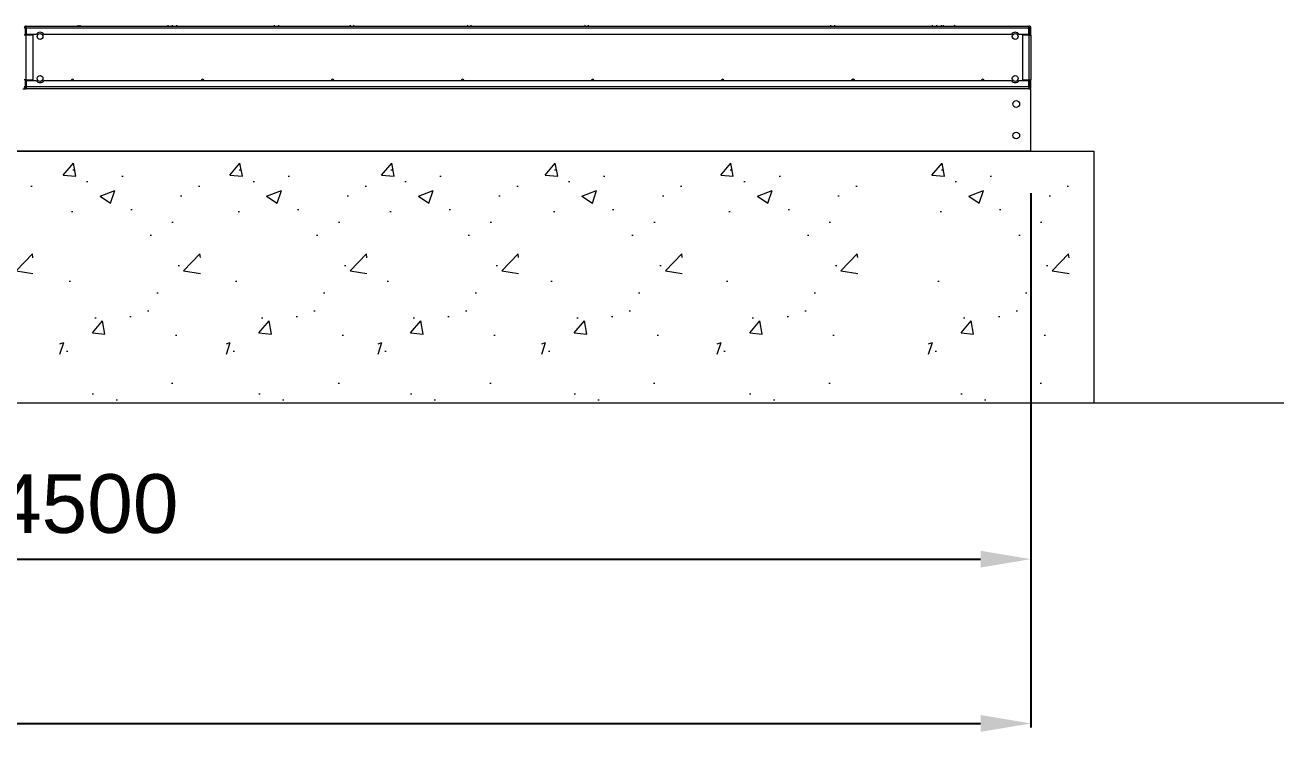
# Model space of a CAD drawing. Header units: millimetres. Extents: x -17070 to 49442, y -291348 to 30929.
# Drawn here: x 32730 to 35731, y 16185 to 17869 of the extents above; entities that cross this region are included whole.
import ezdxf

# ---------------------------------------------------------------- set-up
doc = ezdxf.new("R2010")
doc.units = ezdxf.units.MM
doc.layers.add('냉각탑_기초', color=23, linetype='Continuous')
doc.styles.get("Standard").update_dxf_attribs({"font": 'arial.ttf'})
doc.dimstyles.new('1.40', dxfattribs={"dimscale": 20, "dimtxt": 1.5, "dimasz": 1, "dimexe": 0.5, "dimexo": 0.5, "dimgap": 0.5, "dimtad": 1, "dimdec": 0, "dimzin": 0, "dimdsep": 46, "dimtxsty": 'Standard', "dimcen": 0, "dimclrd": 2, "dimclre": 2, "dimclrt": 3, "dimadec": 0, "dimazin": 0, "dimtfac": 1, "dimtdec": 0, "dimtmove": 0, "dimatfit": 0, "dimfxl": 1, "dimtolj": 1, "dimtzin": 0, "dimlwd": -1, "dimlwe": -1, "dimarcsym": 0})

# ---------------------------------------------------------------- blocks, each defined once
blk = doc.blocks.new('*D304')
at = {"color": 2, "transparency": 16777216}
for p, q in [((30627.7, 17620.4), (30627.7, 16586.1)), ((35127.7, 17468.5), (35127.7, 16586.1)), ((30747.7, 16596.1), (35007.7, 16596.1))]:
    blk.add_line(p, q, dxfattribs=at)
for points in [[(30747.7, 16616.1), (30747.7, 16576.1), (30627.7, 16596.1)], [(35007.7, 16616.1), (35007.7, 16576.1), (35127.7, 16596.1)]]:
    blk.add_solid(points, dxfattribs=at)
at = {"layer": 'Defpoints', "color": 0, "transparency": 16777216}
for p in [(30627.7, 17720.4), (35127.7, 17568.5), (35127.7, 16596.1)]:
    blk.add_point(p, dxfattribs=at)
at = {"color": 3, "lineweight": 5, "transparency": 16777216, "insert": (32877.7, 16727.6), "char_height": 140, "attachment_point": 5}
blk.add_mtext('\\A1;4500', dxfattribs=at)
blk = doc.blocks.new('*D307')
at = {"color": 2, "transparency": 16777216}
for p, q in [((29627.7, 17468.5), (29627.7, 16194.5)), ((35127.7, 17468.5), (35127.7, 16194.5)), ((29747.7, 16204.5), (35007.7, 16204.5))]:
    blk.add_line(p, q, dxfattribs=at)
for points in [[(29747.7, 16224.5), (29747.7, 16184.5), (29627.7, 16204.5)], [(35007.7, 16224.5), (35007.7, 16184.5), (35127.7, 16204.5)]]:
    blk.add_solid(points, dxfattribs=at)
at = {"layer": 'Defpoints', "color": 0, "transparency": 16777216}
for p in [(29627.7, 17568.5), (35127.7, 17568.5), (35127.7, 16204.5)]:
    blk.add_point(p, dxfattribs=at)
at = {"color": 3, "lineweight": 5, "transparency": 16777216, "insert": (32377.7, 16336), "char_height": 140, "attachment_point": 5}
blk.add_mtext('\\A1;5500', dxfattribs=at)
blk = doc.blocks.new('1')
at = {"color": 7, "lineweight": 20, "ltscale": 0.001778}
for p, q in [((32730.9, 17862.2), (32727.7, 17862.2)), ((35127.7, 17862.2), (35124.5, 17862.2)), ((32730.9, 17721.6), (32727.7, 17721.6)), ((35127.7, 17721.6), (35124.5, 17721.6))]:
    blk.add_line(p, q, dxfattribs=at)
at = {"color": 7, "lineweight": 20, "ltscale": 0.000833333}
for p, q in [((32732.4, 17862.2), (32730.9, 17862.2)), ((35123, 17862.2), (35124.5, 17862.2)), ((32732.4, 17721.6), (32730.9, 17721.6)), ((35123, 17721.6), (35124.5, 17721.6))]:
    blk.add_line(p, q, dxfattribs=at)
at = {"color": 7, "lineweight": 20, "ltscale": 0.009611}
for p, q in [((32730.9, 17844.9), (32730.9, 17862.2)), ((35123, 17844.9), (35123, 17862.2)), ((35124.5, 17862.2), (35124.5, 17844.9)), ((35127.7, 17844.9), (35127.7, 17862.2)), ((32730.9, 17721.6), (32730.9, 17738.9)), ((35123, 17721.6), (35123, 17738.9)), ((35124.5, 17738.9), (35124.5, 17721.6)), ((35127.7, 17721.6), (35127.7, 17738.9))]:
    blk.add_line(p, q, dxfattribs=at)
at = {"color": 7, "lineweight": 20}
for p, q in [((32732.4, 17866.9), (35123, 17866.9)), ((32732.4, 17862.2), (35123, 17862.2)), ((35081.6, 17846.9), (32773.9, 17846.9)), ((32773.9, 17736.9), (35081.6, 17736.9)), ((35123, 17721.6), (32732.4, 17721.6)), ((35123, 17716.9), (32732.4, 17716.9))]:
    blk.add_line(p, q, dxfattribs=at)
at = {"color": 7, "lineweight": 20, "ltscale": 0.002611}
for p, q in [((32732.4, 17862.2), (32732.4, 17866.9)), ((35123, 17862.2), (35123, 17866.9)), ((32732.4, 17844.9), (32727.7, 17844.9)), ((35123, 17844.9), (35127.7, 17844.9)), ((32732.4, 17738.9), (32727.7, 17738.9)), ((35123, 17738.9), (35127.7, 17738.9)), ((32732.4, 17721.6), (32732.4, 17716.9)), ((35123, 17721.6), (35123, 17716.9))]:
    blk.add_line(p, q, dxfattribs=at)
at = {"color": 7, "lineweight": 20, "ltscale": 0.0085}
for p, q in [((32732.4, 17862.2), (32732.4, 17846.9)), ((35123, 17846.9), (35123, 17862.2)), ((32747.7, 17844.9), (32732.4, 17844.9)), ((35123, 17844.9), (35107.7, 17844.9)), ((32732.4, 17738.9), (32747.7, 17738.9)), ((32732.4, 17736.9), (32732.4, 17721.6)), ((35107.7, 17738.9), (35123, 17738.9)), ((35123, 17721.6), (35123, 17736.9))]:
    blk.add_line(p, q, dxfattribs=at)
at = {"color": 7, "lineweight": 20, "ltscale": 0.001111}
for p, q in [((32855.2, 17868.9), (32855.2, 17866.9)), ((32859.9, 17868.9), (32859.9, 17866.9)), ((33069.9, 17868.9), (33069.9, 17866.9)), ((33081.2, 17866.9), (33081.2, 17868.9)), ((33091.2, 17866.9), (33091.2, 17868.9)), ((33324.2, 17866.9), (33324.2, 17868.9)), ((33334.2, 17866.9), (33334.2, 17868.9)), ((34650.2, 17866.9), (34650.2, 17868.9)), ((34660.2, 17866.9), (34660.2, 17868.9)), ((34893.2, 17866.9), (34893.2, 17868.9)), ((34903.2, 17866.9), (34903.2, 17868.9)), ((34914.5, 17866.9), (34914.5, 17868.9)), ((34919.2, 17866.9), (34919.2, 17868.9)), ((32732.4, 17846.9), (32732.4, 17844.9)), ((32732.4, 17738.9), (32732.4, 17736.9))]:
    blk.add_line(p, q, dxfattribs=at)
at = {"color": 7, "lineweight": 20, "ltscale": 0.002427}
blk.add_line((34943, 17866.9), (34946.8, 17868.9), dxfattribs=at)
at = {"color": 7, "lineweight": 20, "ltscale": 0.013411}
for p, q in [((32756.6, 17846.9), (32732.4, 17846.9)), ((35123, 17846.9), (35098.9, 17846.9)), ((32732.4, 17736.9), (32756.6, 17736.9)), ((35098.9, 17736.9), (35123, 17736.9))]:
    blk.add_line(p, q, dxfattribs=at)
at = {"color": 7, "lineweight": 20, "ltscale": 0.058889}
for p, q in [((32732.4, 17738.9), (32732.4, 17844.9)), ((32747.7, 17844.9), (32747.7, 17738.9)), ((35107.7, 17844.9), (35107.7, 17738.9)), ((35123, 17844.9), (35123, 17738.9)), ((35127.7, 17844.9), (35127.7, 17738.9))]:
    blk.add_line(p, q, dxfattribs=at)
at = {"color": 0, "lineweight": 20}
for p, q in [((32724.2, 17716.9), (32732.4, 17716.9)), ((35123, 17716.9), (35127.7, 17716.9)), ((35127.7, 17568.5), (35127.7, 17716.9)), ((35127.7, 17568.5), (29627.7, 17568.5))]:
    blk.add_line(p, q, dxfattribs=at)
at = {"color": 7, "lineweight": 20}
for centre in [(32765.2, 17841.9), (35090.2, 17841.9), (32765.2, 17741.9), (35090.2, 17741.9)]:
    blk.add_circle(centre, 7, dxfattribs=at)
at = {"lineweight": 20}
for centre in [(35092.7, 17681), (35092.7, 17606)]:
    blk.add_circle(centre, 8, dxfattribs=at)
at = {"color": 7, "lineweight": 20}
for centre, radius, start, end in [((32732.4, 17862.2), 4.7, 90, 180), ((32732.4, 17862.2), 1.5, 90, 180), ((32798, 17862.2), 4.7, 89.7204, 90), ((33508.7, 17866.8), 4.5, 152.1892, 178.7331), ((33508.7, 17866.8), 4.5, 1.2712, 27.8108), ((33788.7, 17866.8), 4.5, 152.1892, 178.7331), ((33788.7, 17866.8), 4.5, 1.2712, 27.8108), ((34068.7, 17866.8), 4.5, 152.1892, 178.7331), ((34068.7, 17866.8), 4.5, 1.2712, 27.8108), ((35057.4, 17862.2), 4.7, 90, 90.2796), ((35123, 17862.2), 4.7, 0, 90), ((35123, 17862.2), 1.5, 0, 90), ((32765.2, 17841.9), 10, 29.9997, 150.0003), ((35090.2, 17841.9), 10, 29.9997, 150.0003), ((32765.2, 17741.9), 10, 210.0003, 329.9997), ((32842.7, 17736.9), 3, 359.999, 180.001), ((33152.7, 17736.9), 3, 359.999, 180.001), ((33462.7, 17736.9), 3, 359.999, 180.001), ((33772.7, 17736.9), 3, 359.999, 180.001), ((34082.7, 17736.9), 3, 359.999, 180.001), ((34392.7, 17736.9), 3, 359.999, 180.001), ((34702.7, 17736.9), 3, 359.999, 180.001), ((34704.7, 17736.9), 3, 359.999, 180.001), ((35012.7, 17736.9), 3, 359.999, 180.001), ((35090.2, 17741.9), 10, 210.0003, 329.9997), ((32732.4, 17721.6), 4.7, 180, 270), ((32732.4, 17721.6), 1.5, 180, 270), ((35123, 17721.6), 4.7, 270, 0), ((35123, 17721.6), 1.5, 270, 0)]:
    blk.add_arc(centre, radius, start, end, dxfattribs=at)

msp = doc.modelspace()

# ---------------------------------------------------------------- hatches: boundary and pattern name
at = {"layer": '냉각탑_기초', "lineweight": 20, "ltscale": 30}
h = msp.add_hatch(dxfattribs=at)
h.set_pattern_fill('AR-CONC', color=256, scale=50, style=0)
h.set_pattern_definition([(50, (17819.34, 1027.2), (358.63, -31.376), [37.5, -412.5]), (355, (17819.34, 1027.2), (-69.3757, 376.096), [30, -330]), (100.4514, (17849.22, 1024.6), (289.2547, 344.72), [31.87, -350.571]), (46.1842, (17819.34, 1127.2), (533.6205, -82.7595), [56.25, -618.75]), (96.6356, (17863.8, 1120.3), (467.331, 487.059), [47.805, -525.856]), (351.1842, (17819.34, 1127.2), (467.331, 487.059), [45, -495]), (21, (17869.34, 1102.2), (298.4535, -201.3094), [37.5, -412.5]), (326, (17869.34, 1102.2), (121.6577, 362.575), [30, -330]), (71.4514, (17894.2, 1085.42), (420.1113, 161.265), [31.87, -350.571]), (37.5, (17819.34, 1027.2), (6.0799, 166.4469), [0, -326, 0, -335, 0, -331.25]), (7.5, (17819.34, 1027.2), (131.5348, 197.2059), [0, -191, 0, -318.5, 0, -126.25]), (327.5, (17707.84, 1027.2), (266.9112, -11.2774), [0, -125, 0, -390, 0, -517.5]), (317.5, (17657.84, 1027.2), (291.593, 50.0525), [0, -162.5, 0, -259, 0, -367.5])])
h.paths.add_polyline_path([(32747.9, 17568.5), (32412.9, 17568.5), (32412.9, 16968.5), (32747.9, 16968.5)])
h = msp.add_hatch(dxfattribs=at)
h.set_pattern_fill('AR-CONC', color=256, scale=50, style=0)
h.set_pattern_definition([(50, (18218.97, 1027.2), (358.63, -31.376), [37.5, -412.5]), (355, (18218.97, 1027.2), (-69.3757, 376.096), [30, -330]), (100.4514, (18248.85, 1024.6), (289.2547, 344.72), [31.87, -350.571]), (46.1842, (18218.97, 1127.2), (533.6205, -82.7595), [56.25, -618.75]), (96.6356, (18263.44, 1120.3), (467.331, 487.059), [47.805, -525.856]), (351.1842, (18218.97, 1127.2), (467.331, 487.059), [45, -495]), (21, (18268.97, 1102.2), (298.4535, -201.3094), [37.5, -412.5]), (326, (18268.97, 1102.2), (121.6577, 362.575), [30, -330]), (71.4514, (18293.84, 1085.42), (420.1113, 161.265), [31.87, -350.571]), (37.5, (18218.97, 1027.2), (6.0799, 166.4469), [0, -326, 0, -335, 0, -331.25]), (7.5, (18218.97, 1027.2), (131.5348, 197.2059), [0, -191, 0, -318.5, 0, -126.25]), (327.5, (18107.47, 1027.2), (266.9112, -11.2774), [0, -125, 0, -390, 0, -517.5]), (317.5, (18057.47, 1027.2), (291.593, 50.0525), [0, -162.5, 0, -259, 0, -367.5])])
h.paths.add_polyline_path([(33147.5, 17568.5), (32812.5, 17568.5), (32812.5, 16968.5), (33147.5, 16968.5)])
h = msp.add_hatch(dxfattribs=at)
h.set_pattern_fill('AR-CONC', color=256, scale=50, style=0)
h.set_pattern_definition([(50, (18616.06, 1027.2), (358.63, -31.376), [37.5, -412.5]), (355, (18616.06, 1027.2), (-69.3757, 376.096), [30, -330]), (100.4514, (18645.94, 1024.6), (289.2547, 344.72), [31.87, -350.571]), (46.1842, (18616.06, 1127.2), (533.6205, -82.7595), [56.25, -618.75]), (96.6356, (18660.5, 1120.3), (467.331, 487.059), [47.805, -525.856]), (351.1842, (18616.06, 1127.2), (467.331, 487.059), [45, -495]), (21, (18666.06, 1102.2), (298.4535, -201.3094), [37.5, -412.5]), (326, (18666.06, 1102.2), (121.6577, 362.575), [30, -330]), (71.4514, (18690.93, 1085.42), (420.1113, 161.265), [31.87, -350.571]), (37.5, (18616.06, 1027.2), (6.0799, 166.4469), [0, -326, 0, -335, 0, -331.25]), (7.5, (18616.06, 1027.2), (131.5348, 197.2059), [0, -191, 0, -318.5, 0, -126.25]), (327.5, (18504.56, 1027.2), (266.9112, -11.2774), [0, -125, 0, -390, 0, -517.5]), (317.5, (18454.56, 1027.2), (291.593, 50.0525), [0, -162.5, 0, -259, 0, -367.5])])
h.paths.add_polyline_path([(33544.6, 17568.5), (33209.6, 17568.5), (33209.6, 16968.5), (33544.6, 16968.5)])
h = msp.add_hatch(dxfattribs=at)
h.set_pattern_fill('AR-CONC', color=256, scale=50, style=0)
h.set_pattern_definition([(50, (18977.7, 1027.2), (358.63, -31.376), [37.5, -412.5]), (355, (18977.7, 1027.2), (-69.3757, 376.096), [30, -330]), (100.4514, (19007.58, 1024.6), (289.2547, 344.72), [31.87, -350.571]), (46.1842, (18977.7, 1127.2), (533.6205, -82.7595), [56.25, -618.75]), (96.6356, (19022.16, 1120.3), (467.331, 487.059), [47.805, -525.856]), (351.1842, (18977.7, 1127.2), (467.331, 487.059), [45, -495]), (21, (19027.7, 1102.2), (298.4535, -201.3094), [37.5, -412.5]), (326, (19027.7, 1102.2), (121.6577, 362.575), [30, -330]), (71.4514, (19052.56, 1085.42), (420.1113, 161.265), [31.87, -350.571]), (37.5, (18977.69, 1027.2), (6.0799, 166.4469), [0, -326, 0, -335, 0, -331.25]), (7.5, (18977.69, 1027.2), (131.5348, 197.2059), [0, -191, 0, -318.5, 0, -126.25]), (327.5, (18866.19, 1027.2), (266.9112, -11.2774), [0, -125, 0, -390, 0, -517.5]), (317.5, (18816.2, 1027.2), (291.593, 50.0525), [0, -162.5, 0, -259, 0, -367.5])])
h.paths.add_polyline_path([(33906.2, 17568.5), (33571.2, 17568.5), (33571.2, 16968.5), (33906.2, 16968.5)])
h = msp.add_hatch(dxfattribs=at)
h.set_pattern_fill('AR-CONC', color=256, scale=50, style=0)
h.set_pattern_definition([(50, (19367.7, 1027.2), (358.63, -31.376), [37.5, -412.5]), (355, (19367.7, 1027.2), (-69.3757, 376.096), [30, -330]), (100.4514, (19397.57, 1024.6), (289.2547, 344.72), [31.87, -350.571]), (46.1842, (19367.7, 1127.2), (533.6205, -82.7595), [56.25, -618.75]), (96.6356, (19412.16, 1120.3), (467.331, 487.059), [47.805, -525.856]), (351.1842, (19367.7, 1127.2), (467.331, 487.059), [45, -495]), (21, (19417.7, 1102.2), (298.4535, -201.3094), [37.5, -412.5]), (326, (19417.7, 1102.2), (121.6577, 362.575), [30, -330]), (71.4514, (19442.56, 1085.42), (420.1113, 161.265), [31.87, -350.571]), (37.5, (19367.69, 1027.2), (6.0799, 166.4469), [0, -326, 0, -335, 0, -331.25]), (7.5, (19367.69, 1027.2), (131.5348, 197.2059), [0, -191, 0, -318.5, 0, -126.25]), (327.5, (19256.19, 1027.2), (266.9112, -11.2774), [0, -125, 0, -390, 0, -517.5]), (317.5, (19206.19, 1027.2), (291.593, 50.0525), [0, -162.5, 0, -259, 0, -367.5])])
h.paths.add_polyline_path([(34296.2, 17568.5), (33961.2, 17568.5), (33961.2, 16968.5), (34296.2, 16968.5)])
h = msp.add_hatch(dxfattribs=at)
h.set_pattern_fill('AR-CONC', color=256, scale=50, style=0)
h.set_pattern_definition([(50, (19786.2, 1027.2), (358.63, -31.376), [37.5, -412.5]), (355, (19786.2, 1027.2), (-69.3757, 376.096), [30, -330]), (100.4514, (19816.08, 1024.6), (289.2547, 344.72), [31.87, -350.571]), (46.1842, (19786.2, 1127.2), (533.6205, -82.7595), [56.25, -618.75]), (96.6356, (19830.66, 1120.3), (467.331, 487.059), [47.805, -525.856]), (351.1842, (19786.2, 1127.2), (467.331, 487.059), [45, -495]), (21, (19836.2, 1102.2), (298.4535, -201.3094), [37.5, -412.5]), (326, (19836.2, 1102.2), (121.6577, 362.575), [30, -330]), (71.4514, (19861.06, 1085.42), (420.1113, 161.265), [31.87, -350.571]), (37.5, (19786.19, 1027.2), (6.0799, 166.4469), [0, -326, 0, -335, 0, -331.25]), (7.5, (19786.2, 1027.2), (131.5348, 197.2059), [0, -191, 0, -318.5, 0, -126.25]), (327.5, (19674.69, 1027.2), (266.9112, -11.2774), [0, -125, 0, -390, 0, -517.5]), (317.5, (19624.7, 1027.2), (291.593, 50.0525), [0, -162.5, 0, -259, 0, -367.5])])
h.paths.add_polyline_path([(34714.7, 17568.5), (34379.7, 17568.5), (34379.7, 16968.5), (34714.7, 16968.5)])
h = msp.add_hatch(dxfattribs=at)
h.set_pattern_fill('AR-CONC', color=256, scale=50, style=0)
h.set_pattern_definition([(50, (20289.95, 1027.2), (358.63, -31.376), [37.5, -412.5]), (355, (20289.95, 1027.2), (-69.3757, 376.096), [30, -330]), (100.4514, (20319.83, 1024.6), (289.2547, 344.72), [31.87, -350.571]), (46.1842, (20289.95, 1127.2), (533.6205, -82.7595), [56.25, -618.75]), (96.6356, (20334.4, 1120.3), (467.331, 487.059), [47.805, -525.856]), (351.1842, (20289.95, 1127.2), (467.331, 487.059), [45, -495]), (21, (20339.95, 1102.2), (298.4535, -201.3094), [37.5, -412.5]), (326, (20339.95, 1102.2), (121.6577, 362.575), [30, -330]), (71.4514, (20364.82, 1085.42), (420.1113, 161.265), [31.87, -350.571]), (37.5, (20289.95, 1027.2), (6.0799, 166.4469), [0, -326, 0, -335, 0, -331.25]), (7.5, (20289.95, 1027.2), (131.5348, 197.2059), [0, -191, 0, -318.5, 0, -126.25]), (327.5, (20178.45, 1027.2), (266.9112, -11.2774), [0, -125, 0, -390, 0, -517.5]), (317.5, (20128.45, 1027.2), (291.593, 50.0525), [0, -162.5, 0, -259, 0, -367.5])])
h.paths.add_polyline_path([(35218.5, 17568.5), (34883.5, 17568.5), (34883.5, 16968.5), (35218.5, 16968.5)])

# ---------------------------------------------------------------- linework, layer by layer
for p, q in [((29477.7, 17568.5), (35277.7, 17568.5)), ((35277.7, 17568.5), (35277.7, 16968.5)), ((29269.7, 16968.5), (35730.6, 16968.5))]:
    msp.add_line(p, q, dxfattribs=at)

# ---------------------------------------------------------------- block references
msp.add_blockref('1', (0, 0))

# ---------------------------------------------------------------- dimensions: what is measured, and where the dimension line sits
at = {"lineweight": 5}
for base, p1, picture, middle in [((35127.7, 16596.1), (30627.7, 17720.4), '*D304', (32877.7, 16727.6)), ((35127.7, 16204.5), (29627.7, 17568.5), '*D307', (32377.7, 16336))]:
    dim = msp.add_linear_dim(base=base, p1=p1, p2=(35127.7, 17568.5), dimstyle='1.40', override={"dimtxt": 7, "dimasz": 6, "dimexo": 5, "dimgap": 3}, dxfattribs=at)
    dim.commit()
    dim.dimension.update_dxf_attribs({"geometry": picture, "text_midpoint": middle})

doc.saveas('drawing.dxf')
